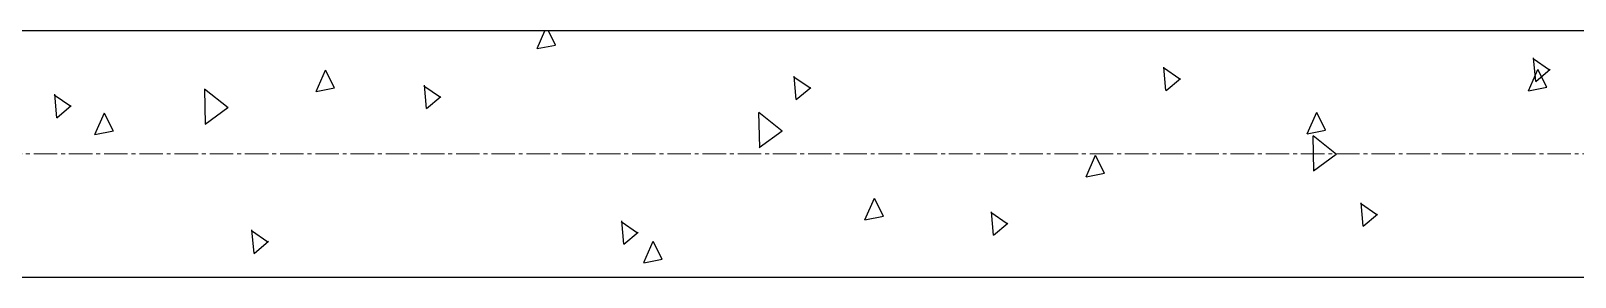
# Model space of a CAD drawing. Header units: millimetres. Extents: x -231292 to 573618, y -153144 to 564035.
# Drawn here: x 9548 to 10801, y 208966 to 209166 of the extents above; entities that cross this region are included whole.
import ezdxf

# ---------------------------------------------------------------- set-up
doc = ezdxf.new("R2010")
doc.units = ezdxf.units.MM
doc.linetypes.add('CENTER2', pattern=[28.575, 19.05, -3.175, 3.175, -3.175])
doc.layers.get('0').update_dxf_attribs({"color": 250})
for name, color, linetype, lineweight in [('АР_Стены ПЕНОблок', 250, 'Continuous', 20), ('АР_Штриховка', 250, 'Continuous', 0), ('РД_Оси_100', 250, 'Continuous', 0)]:
    doc.layers.add(name, color=color, linetype=linetype, lineweight=lineweight)

# ---------------------------------------------------------------- blocks, each defined once
blk = doc.blocks.new('оси_рен')
at = {"layer": 'РД_Оси_100', "color": 251, "linetype": 'CENTER2', "true_color": 0x636466}
blk.add_line((1225207.916, 158413.25), (1189697.958, 158413.25), dxfattribs=at)

msp = doc.modelspace()

# ---------------------------------------------------------------- linework, layer by layer
at = {"layer": 'АР_Стены ПЕНОблок', "color": 18, "linetype": 'Continuous', "lineweight": 25, "true_color": 0x000000}
for p, q in [((16593.243, 209166.253), (9023.243, 209166.253)), ((9023.243, 208966.253), (16593.243, 208966.253))]:
    msp.add_line(p, q, dxfattribs=at)
at = {"layer": 'АР_Штриховка', "color": 18, "linetype": 'Continuous', "lineweight": 25, "true_color": 0x000000}
for p, q in [((9958.527, 209151.955), (9964.892, 209166.253)), ((9973.509, 209154.765), (9967.794, 209166.253)), ((9958.562, 209151.862), (9973.522, 209154.77)), ((9779.007, 209117.06), (9786.755, 209134.463)), ((9793.989, 209119.87), (9786.778, 209134.365)), ((10480.22, 209126.981), (10466.886, 209136.163)), ((10469.007, 209117.874), (10467.347, 209136.851)), ((10763.147, 209117.595), (10770.895, 209134.998)), ((10780.333, 209134.357), (10766.998, 209143.538)), ((10769.12, 209125.25), (10767.46, 209144.228)), ((10769.127, 209125.242), (10780.802, 209135.038)), ((10778.129, 209120.405), (10770.917, 209134.9)), ((9879.996, 209112.23), (9866.661, 209121.411)), ((9868.781, 209103.12), (9867.12, 209122.098)), ((10180.108, 209119.606), (10166.773, 209128.787)), ((10168.894, 209110.497), (10167.234, 209129.474)), ((10469.014, 209117.865), (10480.688, 209127.661)), ((9579.883, 209104.854), (9566.548, 209114.036)), ((9568.668, 209095.744), (9567.007, 209114.721)), ((9707.61, 209103.756), (9688.569, 209118.829)), ((9689.275, 209090.406), (9688.685, 209118.975)), ((9779.042, 209116.967), (9794.002, 209119.875)), ((9868.788, 209103.112), (9880.462, 209112.908)), ((10168.901, 209110.489), (10180.575, 209120.285)), ((10763.182, 209117.502), (10778.142, 209120.41)), ((9568.675, 209095.735), (9580.349, 209105.531)), ((9599.487, 209082.165), (9607.235, 209099.568)), ((9614.469, 209084.975), (9607.258, 209099.47)), ((9688.973, 209090.515), (9707.424, 209104.011)), ((10157.517, 209084.836), (10138.476, 209099.909)), ((10139.182, 209071.486), (10138.592, 209100.055)), ((10583.627, 209082.699), (10591.375, 209100.102)), ((10598.609, 209085.509), (10591.397, 209100.005)), ((9599.522, 209082.072), (9614.482, 209084.98)), ((10138.879, 209071.595), (10157.33, 209085.091)), ((10583.662, 209082.607), (10598.622, 209085.514)), ((10607.424, 209065.915), (10588.382, 209080.988)), ((10589.089, 209052.566), (10588.499, 209081.135)), ((10404.107, 209047.804), (10411.855, 209065.207)), ((10419.089, 209050.614), (10411.877, 209065.109)), ((10588.786, 209052.675), (10607.236, 209066.172)), ((10404.142, 209047.711), (10419.102, 209050.619)), ((10224.587, 209012.909), (10232.335, 209030.312)), ((10239.569, 209015.719), (10232.357, 209030.214)), ((10640.239, 209016.804), (10626.904, 209025.985)), ((10629.025, 209007.697), (10627.365, 209026.674)), ((10040.014, 209002.053), (10026.679, 209011.234)), ((10028.799, 208992.944), (10027.139, 209011.921)), ((10224.622, 209012.816), (10239.582, 209015.724)), ((10340.126, 209009.428), (10326.791, 209018.61)), ((10328.912, 209000.32), (10327.252, 209019.298)), ((10328.919, 209000.312), (10340.594, 209010.108)), ((10629.032, 209007.689), (10640.707, 209017.485)), ((9739.901, 208994.677), (9726.566, 209003.858)), ((9728.686, 208985.567), (9727.026, 209004.544)), ((10028.806, 208992.935), (10040.481, 209002.731)), ((9728.693, 208985.559), (9740.368, 208995.355)), ((10045.067, 208978.014), (10052.815, 208995.417)), ((10060.049, 208980.824), (10052.837, 208995.319)), ((10045.102, 208977.921), (10060.062, 208980.829))]:
    msp.add_line(p, q, dxfattribs=at)

# ---------------------------------------------------------------- block references
at = {"rotation": 359.999868838025}
msp.add_blockref('оси_рен', (-1186750.035, 50655.808), dxfattribs=at)

doc.saveas('drawing.dxf')
